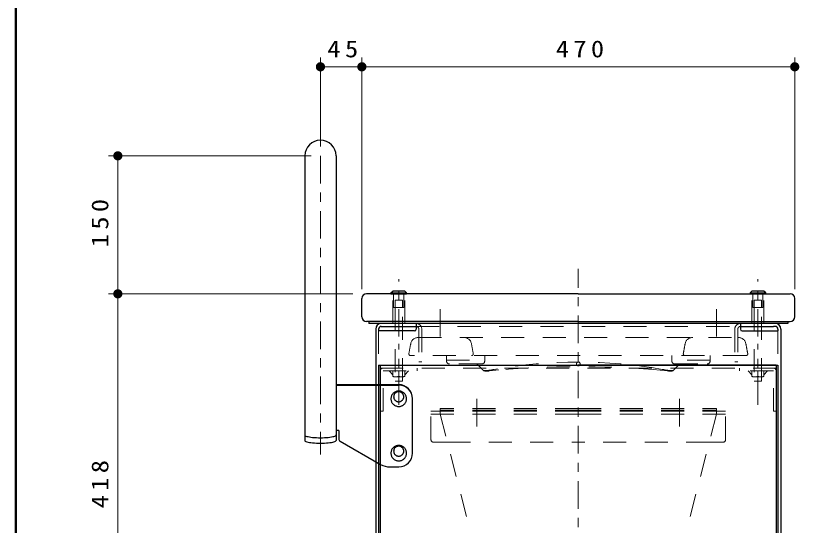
# Model space of a CAD drawing. Units: millimetres on the paper, scale 1:10. Extents: x -385 to 0, y -5 to 267.
# Drawn here: x -385 to -299.9, y 108.6 to 164 of the extents above; entities that cross this region are included whole.
import ezdxf

# ---------------------------------------------------------------- set-up
doc = ezdxf.new("R2010")
doc.units = ezdxf.units.MM
doc.linetypes.add('USER1', pattern=[4.5, 2.5, -2])
doc.linetypes.add('USER2', pattern=[6, 3, -1, 1, -1])
doc.layers.add('LY_1', color=7, linetype='Continuous', lineweight=13)
doc.styles.add('ＭＳ ゴシック', font='')
doc.styles.get('ＭＳ ゴシック').set_extended_font_data('MS Gothic')

# ---------------------------------------------------------------- blocks, each defined once
blk = doc.blocks.new('filled_dot')
at = {"color": 0, "linetype": 'Continuous', "lineweight": -2, "const_width": 1.25}
blk.add_lwpolyline([(-0.625, 0, 1), (0.625, 0, 1)], format="xyb", close=True, dxfattribs=at)

msp = doc.modelspace()

# ---------------------------------------------------------------- linework, layer by layer
at = {"layer": 'LY_1', "lineweight": 50}
msp.add_line((-385, 267), (-385, 0), dxfattribs=at)
at = {"layer": 'LY_1'}
for p, q in [((-351.907, 149.757), (-351.907, 159.431)), ((-347.407, 134.257), (-347.407, 159.431)), ((-300.407, 134.257), (-300.407, 159.431)), ((-351.907, 158.431), (-347.407, 158.431)), ((-347.407, 158.431), (-300.407, 158.431)), ((-352.907, 148.757), (-374.907, 148.757)), ((-373.907, 133.757), (-373.907, 148.757)), ((-348.407, 133.757), (-374.907, 133.757)), ((-373.907, 92.007), (-373.907, 133.757))]:
    msp.add_line(p, q, dxfattribs=at)
at = {"layer": 'LY_1', "lineweight": 25}
for p, q in [((-353.607, 148.757), (-353.607, 117.819)), ((-350.207, 148.757), (-350.207, 117.819)), ((-344.257, 133.857), (-344.057, 134.057)), ((-344.257, 133.857), (-342.557, 133.857)), ((-344.257, 133.857), (-344.257, 133.757)), ((-344.257, 133.757), (-342.557, 133.757)), ((-342.757, 134.057), (-344.057, 134.057)), ((-342.557, 133.857), (-342.757, 134.057)), ((-342.557, 133.757), (-342.557, 133.857)), ((-305.257, 133.857), (-305.057, 134.057)), ((-305.257, 133.857), (-303.557, 133.857)), ((-305.257, 133.857), (-305.257, 133.757)), ((-305.257, 133.757), (-303.557, 133.757)), ((-303.757, 134.057), (-305.057, 134.057)), ((-303.557, 133.857), (-303.757, 134.057)), ((-303.557, 133.757), (-303.557, 133.857)), ((-350.207, 123.882), (-343.407, 123.882)), ((-350.207, 123.826), (-343.407, 123.826)), ((-341.907, 116.448), (-341.907, 122.382)), ((-349.907, 118.902), (-350.207, 118.902)), ((-349.907, 118.902), (-349.907, 117.992)), ((-349.757, 117.732), (-345.37, 115.213)), ((-344.374, 114.948), (-343.407, 114.948))]:
    msp.add_line(p, q, dxfattribs=at)
at = {"layer": 'LY_1', "linetype": 'USER2'}
for p, q in [((-351.907, 148.757), (-351.907, 116.272)), ((-323.907, 56.395), (-323.907, 136.466)), ((-343.407, 129.1), (-343.407, 135.331)), ((-304.407, 129.1), (-304.407, 135.331)), ((-338.907, 129.1), (-338.907, 132.892)), ((-308.907, 129.1), (-308.907, 132.892)), ((-343.407, 121.687), (-343.407, 128.316)), ((-304.407, 121.687), (-304.407, 128.316)), ((-334.907, 119.349), (-334.907, 123.052)), ((-312.907, 119.349), (-312.907, 123.052))]:
    msp.add_line(p, q, dxfattribs=at)
at = {"layer": 'LY_1', "color": 40, "lineweight": 25}
for p, q in [((-323.907, 133.757), (-346.907, 133.757)), ((-323.907, 133.757), (-300.907, 133.757)), ((-347.407, 131.257), (-347.407, 133.257)), ((-300.407, 131.257), (-300.407, 133.257)), ((-323.907, 130.757), (-346.907, 130.757)), ((-323.907, 130.757), (-300.907, 130.757))]:
    msp.add_line(p, q, dxfattribs=at)
at = {"layer": 'LY_1', "color": 40, "linetype": 'USER1'}
for p, q in [((-344.057, 130.527), (-344.057, 133.757)), ((-342.757, 130.527), (-342.757, 133.757)), ((-305.057, 130.527), (-305.057, 133.757)), ((-303.757, 130.527), (-303.757, 133.757))]:
    msp.add_line(p, q, dxfattribs=at)
at = {"layer": 'LY_1', "linetype": 'USER1'}
for p, q in [((-343.957, 133.757), (-343.957, 132.257)), ((-342.857, 133.757), (-342.857, 132.257)), ((-304.957, 133.757), (-304.957, 132.257)), ((-303.857, 133.757), (-303.857, 132.257)), ((-343.807, 133.057), (-343.807, 132.257)), ((-343.007, 133.057), (-343.807, 133.057)), ((-343.007, 133.057), (-343.007, 132.257)), ((-304.807, 133.057), (-304.807, 132.257)), ((-304.007, 133.057), (-304.807, 133.057)), ((-304.007, 133.057), (-304.007, 132.257)), ((-342.857, 132.257), (-343.957, 132.257)), ((-343.807, 132.257), (-343.807, 124.257)), ((-343.007, 124.257), (-343.007, 132.257)), ((-303.857, 132.257), (-304.957, 132.257)), ((-304.807, 132.257), (-304.807, 124.257)), ((-304.007, 124.257), (-304.007, 132.257)), ((-341.276, 129.007), (-306.469, 129.007)), ((-305.707, 127.035), (-342.107, 127.035)), ((-338.211, 127.035), (-338.211, 126.535)), ((-334.074, 127.035), (-334.074, 126.535)), ((-313.741, 127.035), (-313.741, 126.535)), ((-309.603, 127.035), (-309.603, 126.535)), ((-338.211, 126.535), (-334.074, 126.535)), ((-338.211, 126.535), (-338.211, 126.435)), ((-334.374, 126.135), (-337.911, 126.135)), ((-334.074, 126.535), (-334.074, 126.435)), ((-309.603, 126.535), (-313.741, 126.535)), ((-313.741, 126.535), (-313.741, 126.435)), ((-313.441, 126.135), (-309.903, 126.135)), ((-309.603, 126.535), (-309.603, 126.435)), ((-333.545, 125.376), (-332.54, 125.479)), ((-315.782, 125.531), (-314.27, 125.376)), ((-343.807, 124.257), (-343.007, 124.257)), ((-304.807, 124.257), (-304.007, 124.257))]:
    msp.add_line(p, q, dxfattribs=at)
at = {"layer": 'LY_1', "color": 5, "lineweight": 25}
for p, q in [((-346.657, 130.757), (-346.657, 130.527)), ((-301.157, 130.527), (-346.657, 130.527)), ((-345.307, 130.207), (-345.107, 130.207)), ((-345.107, 130.207), (-341.507, 130.207)), ((-341.507, 130.527), (-341.507, 129.927)), ((-306.307, 130.527), (-306.307, 129.927)), ((-306.307, 130.207), (-302.707, 130.207)), ((-302.507, 130.207), (-302.707, 130.207)), ((-301.157, 130.757), (-301.157, 130.527)), ((-345.907, 129.927), (-345.907, 92.507)), ((-345.587, 129.927), (-345.587, 129.727)), ((-341.707, 129.727), (-345.587, 129.727)), ((-306.107, 129.727), (-302.227, 129.727)), ((-302.227, 129.927), (-302.227, 129.727)), ((-301.907, 129.927), (-301.907, 92.507)), ((-345.587, 126.007), (-302.227, 126.007)), ((-345.587, 126.007), (-345.587, 92.507)), ((-302.227, 126.007), (-302.227, 92.507))]:
    msp.add_line(p, q, dxfattribs=at)
at = {"layer": 'LY_1', "color": 5, "linetype": 'USER1'}
for p, q in [((-341.507, 130.207), (-306.307, 130.207)), ((-345.587, 129.727), (-345.587, 126.007)), ((-341.227, 129.927), (-341.227, 126.347)), ((-340.907, 129.927), (-340.907, 126.347)), ((-306.907, 129.927), (-306.907, 126.347)), ((-306.587, 129.927), (-306.587, 126.347)), ((-302.227, 129.727), (-302.227, 126.007)), ((-340.907, 126.347), (-341.227, 126.347)), ((-306.907, 126.347), (-306.587, 126.347))]:
    msp.add_line(p, q, dxfattribs=at)
at = {"layer": 'LY_1', "color": 3, "lineweight": 25}
for p, q in [((-345.407, 126.007), (-345.407, 92.007)), ((-345.407, 126.007), (-323.907, 126.007)), ((-302.407, 126.007), (-323.907, 126.007)), ((-302.407, 126.007), (-302.407, 92.007))]:
    msp.add_line(p, q, dxfattribs=at)
at = {"layer": 'LY_1', "color": 3, "linetype": 'USER1'}
for p, q in [((-345.407, 125.687), (-323.907, 125.687)), ((-345.407, 125.367), (-345.407, 125.687)), ((-345.407, 121.007), (-345.407, 125.367)), ((-345.087, 125.367), (-341.407, 125.367)), ((-345.087, 121.007), (-345.087, 125.367)), ((-344.057, 124.967), (-344.457, 125.367)), ((-344.057, 125.367), (-344.057, 124.79)), ((-344.057, 125.367), (-342.757, 125.367)), ((-343.407, 125.367), (-343.407, 124.79)), ((-342.757, 125.367), (-342.757, 124.79)), ((-342.757, 124.967), (-342.357, 125.367)), ((-341.407, 125.367), (-341.407, 125.687)), ((-302.407, 125.687), (-323.907, 125.687)), ((-306.407, 125.367), (-306.407, 125.687)), ((-302.727, 125.367), (-306.407, 125.367)), ((-305.057, 124.967), (-305.457, 125.367)), ((-305.057, 125.367), (-305.057, 124.79)), ((-305.057, 125.367), (-303.757, 125.367)), ((-304.407, 125.367), (-304.407, 124.79)), ((-303.757, 125.367), (-303.757, 124.79)), ((-303.757, 124.967), (-303.357, 125.367)), ((-302.727, 121.007), (-302.727, 125.367)), ((-302.407, 125.367), (-302.407, 125.687)), ((-302.407, 121.007), (-302.407, 125.367)), ((-343.732, 124.717), (-343.082, 124.717)), ((-304.732, 124.717), (-304.082, 124.717)), ((-345.407, 121.007), (-345.087, 121.007)), ((-338.907, 121.007), (-339.907, 121.007)), ((-339.907, 117.916), (-339.907, 121.007)), ((-323.907, 121.007), (-338.907, 121.007)), ((-323.907, 121.007), (-308.907, 121.007)), ((-308.907, 121.007), (-307.907, 121.007)), ((-307.907, 117.916), (-307.907, 121.007)), ((-302.407, 121.007), (-302.727, 121.007)), ((-338.907, 120.687), (-339.907, 120.687)), ((-323.907, 120.687), (-338.907, 120.687)), ((-323.907, 120.687), (-308.907, 120.687)), ((-308.907, 120.687), (-307.907, 120.687)), ((-339.607, 117.616), (-338.123, 117.616)), ((-338.123, 117.616), (-323.907, 117.616)), ((-309.692, 117.616), (-323.907, 117.616)), ((-308.207, 117.616), (-309.692, 117.616))]:
    msp.add_line(p, q, dxfattribs=at)
at = {"layer": 'LY_1', "color": 32, "linetype": 'USER1'}
for p, q in [((-323.907, 121.307), (-338.907, 121.307)), ((-338.907, 120.687), (-338.907, 121.307)), ((-323.907, 121.107), (-338.907, 121.107)), ((-323.907, 121.307), (-308.907, 121.307)), ((-323.907, 121.107), (-308.907, 121.107)), ((-308.907, 120.687), (-308.907, 121.307)), ((-338.907, 120.687), (-335.023, 105.487)), ((-308.907, 120.687), (-312.792, 105.487))]:
    msp.add_line(p, q, dxfattribs=at)
at = {"layer": 'LY_1', "lineweight": 25}
for points in [[(-342.557, 122.349), (-342.561, 122.422), (-342.57, 122.494), (-342.586, 122.565), (-342.609, 122.635), (-342.637, 122.703), (-342.671, 122.767), (-342.711, 122.829), (-342.756, 122.887), (-342.806, 122.941), (-342.861, 122.99), (-342.92, 123.034), (-342.982, 123.074), (-343.048, 123.107), (-343.117, 123.135), (-343.187, 123.157), (-343.26, 123.173), (-343.333, 123.183), (-343.407, 123.186), (-343.482, 123.183), (-343.555, 123.173), (-343.627, 123.157), (-343.698, 123.135), (-343.767, 123.107), (-343.832, 123.074), (-343.895, 123.034), (-343.954, 122.99), (-344.009, 122.941), (-344.059, 122.887), (-344.104, 122.829), (-344.144, 122.767), (-344.178, 122.703), (-344.206, 122.635), (-344.229, 122.565), (-344.245, 122.494), (-344.254, 122.422), (-344.257, 122.349), (-344.254, 122.276), (-344.245, 122.203), (-344.229, 122.132), (-344.206, 122.062), (-344.178, 121.995), (-344.144, 121.93), (-344.104, 121.869), (-344.059, 121.811), (-344.009, 121.757), (-343.954, 121.708), (-343.895, 121.663), (-343.832, 121.624), (-343.767, 121.59), (-343.698, 121.562), (-343.627, 121.54), (-343.555, 121.524), (-343.482, 121.515), (-343.407, 121.512), (-343.333, 121.515), (-343.26, 121.524), (-343.187, 121.54), (-343.117, 121.562), (-343.048, 121.59), (-342.982, 121.624), (-342.92, 121.663), (-342.861, 121.708), (-342.806, 121.757), (-342.756, 121.811), (-342.711, 121.869), (-342.671, 121.93), (-342.637, 121.995), (-342.609, 122.062), (-342.586, 122.132), (-342.57, 122.203), (-342.561, 122.276)], [(-342.557, 116.44), (-342.561, 116.513), (-342.57, 116.585), (-342.586, 116.657), (-342.609, 116.726), (-342.637, 116.794), (-342.671, 116.858), (-342.711, 116.92), (-342.756, 116.978), (-342.806, 117.032), (-342.861, 117.081), (-342.92, 117.126), (-342.982, 117.165), (-343.048, 117.199), (-343.117, 117.227), (-343.187, 117.249), (-343.26, 117.264), (-343.333, 117.274), (-343.407, 117.277), (-343.482, 117.274), (-343.555, 117.264), (-343.627, 117.249), (-343.698, 117.227), (-343.767, 117.199), (-343.832, 117.165), (-343.895, 117.126), (-343.954, 117.081), (-344.009, 117.032), (-344.059, 116.978), (-344.104, 116.92), (-344.144, 116.858), (-344.178, 116.794), (-344.206, 116.726), (-344.229, 116.657), (-344.245, 116.585), (-344.254, 116.513), (-344.257, 116.44), (-344.254, 116.367), (-344.245, 116.295), (-344.229, 116.223), (-344.206, 116.154), (-344.178, 116.086), (-344.144, 116.021), (-344.104, 115.96), (-344.059, 115.902), (-344.009, 115.848), (-343.954, 115.799), (-343.895, 115.754), (-343.832, 115.715), (-343.767, 115.681), (-343.698, 115.653), (-343.627, 115.631), (-343.555, 115.616), (-343.482, 115.606), (-343.407, 115.603), (-343.333, 115.606), (-343.26, 115.616), (-343.187, 115.631), (-343.117, 115.653), (-343.048, 115.681), (-342.982, 115.715), (-342.92, 115.754), (-342.861, 115.799), (-342.806, 115.848), (-342.756, 115.902), (-342.711, 115.96), (-342.671, 116.021), (-342.637, 116.086), (-342.609, 116.154), (-342.586, 116.223), (-342.57, 116.295), (-342.561, 116.367)]]:
    msp.add_lwpolyline(points, close=True, dxfattribs=at)
at = {"layer": 'LY_1', "color": 3, "lineweight": 25}
for points in [[(-342.857, 122.561), (-342.86, 122.608), (-342.866, 122.655), (-342.876, 122.701), (-342.891, 122.746), (-342.909, 122.79), (-342.931, 122.831), (-342.957, 122.871), (-342.986, 122.909), (-343.019, 122.944), (-343.054, 122.976), (-343.092, 123.004), (-343.132, 123.03), (-343.175, 123.052), (-343.219, 123.07), (-343.265, 123.084), (-343.312, 123.094), (-343.36, 123.1), (-343.407, 123.102), (-343.455, 123.1), (-343.503, 123.094), (-343.55, 123.084), (-343.596, 123.07), (-343.64, 123.052), (-343.682, 123.03), (-343.723, 123.004), (-343.761, 122.976), (-343.796, 122.944), (-343.829, 122.909), (-343.858, 122.871), (-343.884, 122.831), (-343.906, 122.79), (-343.924, 122.746), (-343.939, 122.701), (-343.949, 122.655), (-343.955, 122.608), (-343.957, 122.561), (-343.955, 122.513), (-343.949, 122.467), (-343.939, 122.42), (-343.924, 122.375), (-343.906, 122.332), (-343.884, 122.29), (-343.858, 122.25), (-343.829, 122.212), (-343.796, 122.178), (-343.761, 122.146), (-343.723, 122.117), (-343.682, 122.092), (-343.64, 122.07), (-343.596, 122.052), (-343.55, 122.037), (-343.503, 122.027), (-343.455, 122.021), (-343.407, 122.019), (-343.36, 122.021), (-343.312, 122.027), (-343.265, 122.037), (-343.219, 122.052), (-343.175, 122.07), (-343.132, 122.092), (-343.092, 122.117), (-343.054, 122.146), (-343.019, 122.178), (-342.986, 122.212), (-342.957, 122.25), (-342.931, 122.29), (-342.909, 122.332), (-342.891, 122.375), (-342.876, 122.42), (-342.866, 122.467), (-342.86, 122.513)], [(-342.857, 116.652), (-342.86, 116.699), (-342.866, 116.746), (-342.876, 116.792), (-342.891, 116.837), (-342.909, 116.881), (-342.931, 116.923), (-342.957, 116.962), (-342.986, 117), (-343.019, 117.035), (-343.054, 117.067), (-343.092, 117.095), (-343.132, 117.121), (-343.175, 117.143), (-343.219, 117.161), (-343.265, 117.175), (-343.312, 117.185), (-343.36, 117.191), (-343.407, 117.193), (-343.455, 117.191), (-343.503, 117.185), (-343.55, 117.175), (-343.596, 117.161), (-343.64, 117.143), (-343.682, 117.121), (-343.723, 117.095), (-343.761, 117.067), (-343.796, 117.035), (-343.829, 117), (-343.858, 116.962), (-343.884, 116.923), (-343.906, 116.881), (-343.924, 116.837), (-343.939, 116.792), (-343.949, 116.746), (-343.955, 116.699), (-343.957, 116.652), (-343.955, 116.605), (-343.949, 116.558), (-343.939, 116.512), (-343.924, 116.467), (-343.906, 116.423), (-343.884, 116.381), (-343.858, 116.341), (-343.829, 116.304), (-343.796, 116.269), (-343.761, 116.237), (-343.723, 116.208), (-343.682, 116.183), (-343.64, 116.161), (-343.596, 116.143), (-343.55, 116.129), (-343.503, 116.118), (-343.455, 116.112), (-343.407, 116.11), (-343.36, 116.112), (-343.312, 116.118), (-343.265, 116.129), (-343.219, 116.143), (-343.175, 116.161), (-343.132, 116.183), (-343.092, 116.208), (-343.054, 116.237), (-343.019, 116.269), (-342.986, 116.304), (-342.957, 116.341), (-342.931, 116.381), (-342.909, 116.423), (-342.891, 116.467), (-342.876, 116.512), (-342.866, 116.558), (-342.86, 116.605)]]:
    msp.add_lwpolyline(points, close=True, dxfattribs=at)
at = {"layer": 'LY_1', "lineweight": 25}
for points in [[(-353.607, 118.41), (-353.593, 118.371), (-353.55, 118.333), (-353.478, 118.297), (-353.38, 118.262), (-353.256, 118.23), (-353.11, 118.201), (-352.942, 118.175), (-352.757, 118.154), (-352.558, 118.137), (-352.347, 118.124), (-352.129, 118.117), (-351.907, 118.114), (-351.686, 118.117), (-351.467, 118.124), (-351.257, 118.137), (-351.057, 118.154), (-350.873, 118.175), (-350.705, 118.201), (-350.559, 118.23), (-350.435, 118.262), (-350.337, 118.297), (-350.265, 118.333), (-350.222, 118.371), (-350.207, 118.41)], [(-353.607, 117.819), (-353.593, 117.78), (-353.55, 117.742), (-353.478, 117.706), (-353.38, 117.671), (-353.256, 117.639), (-353.11, 117.61), (-352.942, 117.584), (-352.757, 117.563), (-352.558, 117.546), (-352.347, 117.534), (-352.129, 117.526), (-351.907, 117.523), (-351.686, 117.526), (-351.467, 117.534), (-351.257, 117.546), (-351.057, 117.563), (-350.873, 117.584), (-350.705, 117.61), (-350.559, 117.639), (-350.435, 117.671), (-350.337, 117.706), (-350.265, 117.742), (-350.222, 117.78), (-350.207, 117.819)]]:
    msp.add_lwpolyline(points, dxfattribs=at)
at = {"layer": 'LY_1', "linetype": 'USER1'}
msp.add_circle((-323.907, 126.135), 0.2, dxfattribs=at)
at = {"layer": 'LY_1', "lineweight": 25}
for centre, radius, start, end in [((-351.907, 148.757), 1.7, 0, 180), ((-343.407, 122.382), 1.5, 0, 90), ((-343.407, 122.326), 1.5, 0, 90), ((-349.607, 117.992), 0.3, 180, 240.1344), ((-343.407, 116.448), 1.5, 270, 0), ((-344.374, 116.948), 2, 240.1344, 270)]:
    msp.add_arc(centre, radius, start, end, dxfattribs=at)
at = {"layer": 'LY_1', "color": 40, "lineweight": 25}
for centre, start, end in [((-346.907, 133.257), 90, 180), ((-300.907, 133.257), 0, 90), ((-346.907, 131.257), 180, 270), ((-300.907, 131.257), 270, 0)]:
    msp.add_arc(centre, 0.5, start, end, dxfattribs=at)
at = {"layer": 'LY_1', "color": 5, "lineweight": 25}
for centre, radius, start, end in [((-345.307, 129.927), 0.6, 90, 180), ((-345.307, 129.927), 0.28, 90, 180), ((-302.507, 129.927), 0.6, 0, 90), ((-302.507, 129.927), 0.28, 0, 90), ((-341.707, 129.927), 0.2, 270, 0), ((-306.107, 129.927), 0.2, 180, 270)]:
    msp.add_arc(centre, radius, start, end, dxfattribs=at)
at = {"layer": 'LY_1', "color": 5, "linetype": 'USER1'}
for centre, radius, start, end in [((-341.507, 129.927), 0.6, 0, 90), ((-341.507, 129.927), 0.28, 0, 90), ((-306.307, 129.927), 0.6, 90, 180), ((-306.307, 129.927), 0.28, 90, 180)]:
    msp.add_arc(centre, radius, start, end, dxfattribs=at)
at = {"layer": 'LY_1', "linetype": 'USER1'}
for centre, radius, start, end in [((-341.311, 128.208), 0.8, 87.47915, 168.73018), ((-336.304, 128.208), 0.8, 11.26982, 92.52085), ((-311.511, 128.208), 0.8, 87.47915, 168.73018), ((-306.504, 128.208), 0.8, 11.26982, 92.52085), ((-293.06, 118.593), 50, 168.73018, 169.96762), ((-384.555, 118.593), 50, 10.03238, 11.26982), ((-263.26, 118.593), 50, 168.73018, 169.96762), ((-354.755, 118.593), 50, 10.03238, 11.26982), ((-342.107, 127.235), 0.2, 160.01478, 270), ((-335.507, 127.235), 0.2, 270, 19.98522), ((-312.307, 127.235), 0.2, 160.01478, 270), ((-305.707, 127.235), 0.2, 270, 19.98522), ((-337.911, 126.435), 0.3, 180, 270), ((-338.425, 121.935), 5.454, 40.69285, 50.35971), ((-334.374, 126.435), 0.3, 270, 0), ((-323.907, 73.392), 52.943, 80.07731, 99.92269), ((-313.441, 126.435), 0.3, 180, 270), ((-309.717, 122.24), 5.006, 128.92596, 139.43418), ((-309.903, 126.435), 0.3, 270, 0), ((-334.069, 125.634), 0.263, 212.88596, 260.30961), ((-334.057, 129.904), 4.48, 267.76326, 283.24783), ((-333.836, 127.522), 2.165, 262.62068, 277.7239), ((-323.837, 19.466), 106.37, 85.65722, 94.6929), ((-313.757, 129.911), 4.487, 256.7589, 272.20036), ((-313.928, 129.247), 3.886, 264.93973, 271.98722), ((-313.786, 125.729), 0.366, 268.99058, 301.10443), ((-313.867, 125.753), 0.432, 308.64528, 323.42845)]:
    msp.add_arc(centre, radius, start, end, dxfattribs=at)
at = {"layer": 'LY_1', "color": 3, "linetype": 'USER1'}
for centre, radius, start, end in [((-345.087, 125.367), 0.32, 90, 180), ((-302.727, 125.367), 0.32, 0, 90), ((-343.732, 125.482), 0.765, 244.8527, 295.1473), ((-343.082, 125.482), 0.765, 244.8527, 295.1473), ((-304.732, 125.482), 0.765, 244.8527, 295.1473), ((-304.082, 125.482), 0.765, 244.8527, 295.1473), ((-339.607, 117.916), 0.3, 180, 270), ((-308.207, 117.916), 0.3, 270, 0)]:
    msp.add_arc(centre, radius, start, end, dxfattribs=at)

# ---------------------------------------------------------------- block references
at = {"layer": 'LY_1', "xscale": 0.4, "yscale": 0.4}
for p in [(-351.907, 158.431), (-347.407, 158.431)]:
    msp.add_blockref('filled_dot', p, dxfattribs=at)
for p, rotation in [((-347.407, 158.431), 180), ((-300.407, 158.431), 180), ((-373.907, 148.757), 270), ((-373.907, 133.757), 90), ((-373.907, 133.757), 270)]:
    msp.add_blockref('filled_dot', p, dxfattribs=dict(at, rotation=rotation))

# ---------------------------------------------------------------- texts
at = {"layer": 'LY_1', "char_height": 1.833, "attachment_point": 8, "style": 'ＭＳ ゴシック'}
for s, insert in [('\\T1.34;\\W1.15;45', (-349.241, 159.431)), ('\\T1.33;\\W1.15;470', (-323.492, 159.431))]:
    msp.add_mtext(s, dxfattribs=dict(at, insert=insert))
at = {"layer": 'LY_1', "char_height": 1.833, "attachment_point": 8, "rotation": 90, "style": 'ＭＳ ゴシック'}
for s, insert in [('\\T1.33;\\W1.15;150', (-374.907, 141.679)), ('\\T1.33;\\W1.15;418', (-374.907, 113.299))]:
    msp.add_mtext(s, dxfattribs=dict(at, insert=insert))

doc.saveas('drawing.dxf')
